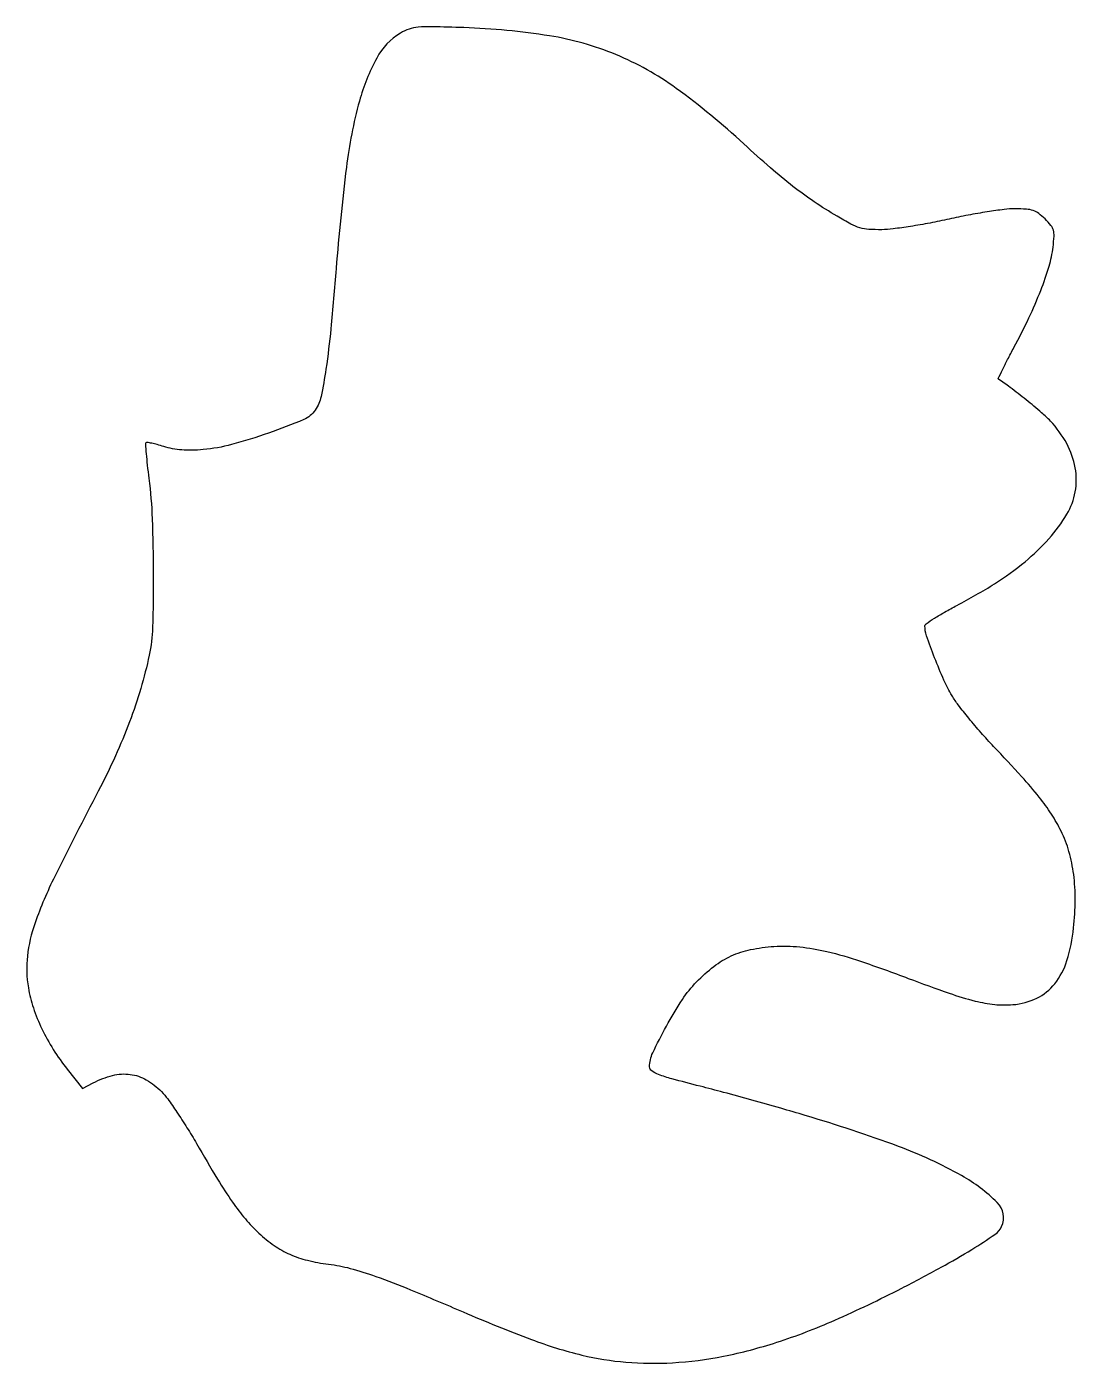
# Model space of a CAD drawing. Extents: x 0 to 317, y 0 to 403.
import ezdxf

# ---------------------------------------------------------------- set-up
doc = ezdxf.new("R2010")
doc.units = 0

msp = doc.modelspace()

# ---------------------------------------------------------------- linework, layer by layer
msp.add_lwpolyline([(112.918244, 400.960262, 0.133834), (105.750675, 393.446549, 0.057257), (100.54251, 380.457839, 0.035986), (96.609953, 360.548804, 0.010999), (93.511636, 330, -0.004048), (91.928181, 311.881736, -0.012654), (90.456615, 299.736481, -0.016021), (88.961034, 291.419557, -0.095805), (87.250263, 287.384334, -0.147154), (83.739776, 284.507198, -0.013721), (73.175002, 280.446937, -0.0187), (62.005185, 276.96621, -0.044625), (53.457931, 275.450607, -0.016328), (49.98664, 275.264183, -0.024881), (46.970322, 275.350934, -0.027471), (44.217208, 275.720485, -0.02823), (41.546661, 276.387628, 0.009364), (39.61829, 276.94741, 0.014354), (37.926439, 277.35264, 0.008757), (36.523035, 277.620899, 0.243857), (36.178253, 277.511587, 0.21827), (36.037332, 277.13214, 0.002194), (36.268764, 274.193331, 0.006613), (36.598555, 270.775779, 0.004181), (37.069239, 266.798259, -0.022017), (38.072511, 254.608831, -0.008959), (38.408387, 237.964114, -0.007684), (38.196984, 221.837686, -0.045913), (37.189627, 213.5, -0.019136), (34.628991, 203.482833, -0.017645), (31.248866, 193.411917, -0.016805), (26.99204, 183.135366, -0.013955), (21.799023, 172.5, 0.00515), (8.701565, 146.832616, 0.029992), (2.77014, 132.86457, 0.057603), (0.465598, 122.865645, 0.070389), (0.744575, 113.281669, 0.038758), (2.271087, 107.230793, 0.030452), (4.815223, 100.961162, 0.028959), (8.261714, 94.715996, 0.026762), (12.491298, 88.737112), (17.049475, 82.974224), (20.274738, 84.645754, -0.057229), (26.157404, 86.885678, -0.094392), (31.450223, 87.210309, -0.099413), (36.300183, 85.575351, -0.069378), (40.867632, 82.016959, -0.0357), (42.742854, 79.786279, -0.008555), (45.518492, 75.819695, -0.008746), (48.555028, 71.143861, -0.008561), (51.448471, 66.331587, 0.004925), (57.806033, 55.581652, 0.016192), (62.297943, 48.66999, 0.023694), (66.153263, 43.661943, 0.028839), (70.235064, 39.376894, 0.036114), (74.847809, 35.648073, 0.047234), (79.569224, 32.987039, 0.045172), (84.873351, 31.178816, 0.029272), (91.255352, 30.019173, -0.035741), (97.709477, 28.760043, -0.019271), (105.447178, 26.343941, -0.012665), (115.933149, 22.318709, -0.003724), (131.813123, 15.617875, 0.01168), (152.392734, 7.317146, 0.03058), (167.616157, 2.626515, 0.039195), (180.896522, 0.491534, 0.034567), (194.92475, 0.323984, 0.035035), (210.336561, 2.295058, 0.029204), (226.313837, 6.470773, 0.025148), (243.839434, 13.153867, 0.014986), (264, 22.757788, 0.006724), (275.898713, 29.073675, 0.013089), (285.187332, 34.48627, 0.011313), (292.108273, 38.985255, 0.136904), (294.131297, 41.38882, 0.314498), (292.809697, 48.57476, 0.066392), (282.053672, 56.699338, 0.040796), (263.017616, 65.493862, 0.01507), (234.950731, 74.829128, 0.003106), (227.544748, 76.996862, 0.001946), (218.853222, 79.445808, 0.001953), (210.274778, 81.790854, 0.003562), (203.251726, 83.627711, -0.003464), (194.70575, 85.861101, -0.025601), (190.700456, 87.160648, -0.059685), (188.637033, 88.245824, -0.246446), (188.001726, 89.453882, -0.111167), (188.955611, 93.708732, -0.015767), (193.069305, 101.737427, -0.018957), (197.893931, 109.732752, -0.046996), (202.162866, 115.068604, -0.036834), (207.41102, 119.750809, -0.056481), (212.625806, 122.890833, -0.056065), (218.439853, 124.799081, -0.035668), (225.506363, 125.750381, -0.040712), (233.255792, 125.604149, -0.033191), (241.441132, 124.227681, -0.023697), (251.614226, 121.298535, -0.008209), (266, 116.142472, 0.005888), (278.331959, 111.657825, 0.022598), (286.150129, 109.309207, 0.035746), (292.040469, 108.26666, 0.046648), (297.510157, 108.209285, 0.09165), (304.724703, 110.17127, 0.113753), (310.142035, 114.506082, 0.093901), (313.800405, 121.496192, 0.046449), (315.818378, 131.346019, 0.025577), (316.308555, 139.773049, 0.033928), (315.841451, 147.4372, 0.037197), (314.419334, 154.344085, 0.045352), (312.045392, 160.5, 0.029129), (309.133409, 165.622107, 0.024389), (305.480325, 170.696564, 0.016593), (300.186766, 176.906484, 0.004964), (291.715519, 186.017691, -0.009251), (287.943843, 190.144693, -0.008593), (284.231635, 194.509673, -0.008608), (281.064381, 198.504523, -0.02846), (279.179408, 201.282158, -0.030279), (276.730759, 205.999465, -0.012115), (273.935896, 212.72164, -0.009077), (271.495683, 219.372727, -0.086741), (271.014556, 222.34579, -0.244017), (271.353463, 222.979205, -0.007861), (273.844822, 224.629701, -0.013518), (276.948799, 226.50023, -0.008784), (280.629061, 228.5, 0.020711), (292.01737, 235.044635, 0.032304), (301.172269, 241.685948, 0.037195), (308.361679, 248.609123, 0.047754), (313.801243, 256, 0.091092), (316.307475, 262.712255, 0.087945), (316.309132, 269.963928, 0.081157), (313.753674, 277.25366, 0.063468), (308.833949, 284.059696, 0.028633), (306.190026, 286.577062, 0.006886), (301.519534, 290.430692, 0.007285), (296.665797, 294.209541, 0.020974), (293.157335, 296.635697, -0.38121), (293.092401, 296.862087, -0.001418), (294.386205, 299.527385, -0.005939), (295.926594, 302.585293, -0.003579), (297.821914, 306.175999, 0.012858), (302.335645, 315.125749, 0.017431), (305.915438, 323.440695, 0.019593), (308.43289, 330.73088, 0.04411), (309.62323, 336.45137, 0.014845), (309.914314, 339.776959, 0.083851), (309.720046, 341.540876, 0.101081), (308.969261, 342.98837, 0.026367), (307.208215, 344.945632, 0.032504), (305.289752, 346.629656, 0.083023), (303.662614, 347.497055, 0.065977), (301.625956, 347.893674, 0.015144), (298.116242, 348, 0.030588), (294.903069, 347.80325, 0.00807), (289.801572, 347.092389, 0.008161), (284.011437, 346.093028, 0.008298), (278.289319, 344.91026, -0.008246), (272.533249, 343.719843, -0.007831), (266.641237, 342.697616, -0.007805), (261.403915, 341.956817, -0.027238), (258, 341.71664, -0.019784), (254.086813, 341.808941, -0.057095), (251.420845, 342.286394, -0.049166), (248.719457, 343.395334, -0.011876), (244.5, 345.764034, -0.014927), (237.630317, 350.120297, -0.016147), (231.214894, 354.7712, -0.014137), (224.436706, 360.340946, -0.007658), (216.404824, 367.549545, 0.029574), (196.028142, 384.285708, 0.05881), (177.834465, 394.486482, 0.059326), (157.871748, 400.119065, 0.030603), (132, 402.592288, 0.003015), (122.446497, 402.860699, 0.026851), (118.243862, 402.72772, 0.059632), (115.517264, 402.162386, 0.054884)], format="xyb", close=True)

doc.saveas('drawing.dxf')
